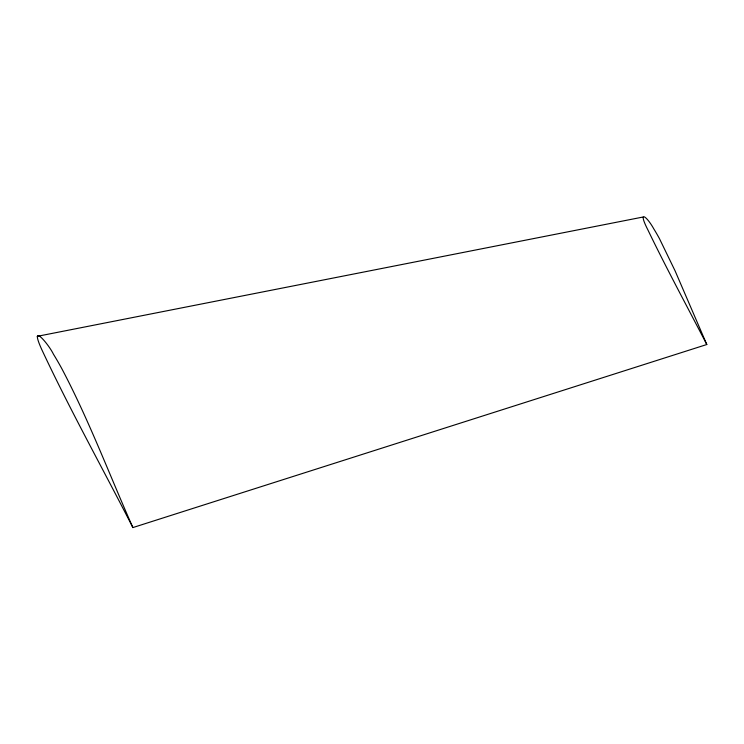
<?xml version="1.0" encoding="UTF-8"?>
<svg xmlns="http://www.w3.org/2000/svg" width="744" height="744" viewBox="0 0 744 744"><rect width="100%" height="100%" fill="white"/><g stroke="black" fill="none" stroke-linecap="round" stroke-linejoin="round"><path stroke-width="1.12" d="M132.888 527.57C102.598 468.236 70.048 410 41.804 349.643C28.691 320.813 48.425 343.737 53.419 354.153A260.8 66.086 76.7 0 1 61.761 368.55C88.908 419.942 109.34 474.533 132.888 527.57L706.8 344.519L675.134 270.965L659.389 238.508A173.863 44.054 76.7 0 0 653.818 228.91C646.434 215.62 637.589 209.715 647.819 229.766C666.503 268.5 687.038 306.323 706.8 344.519M37.2 336.344L643.011 217.034"/></g></svg>
